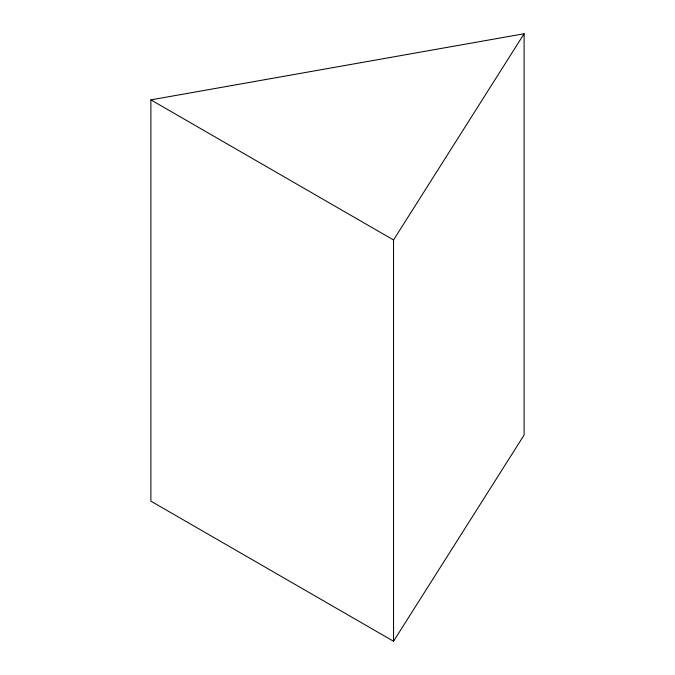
<?xml version="1.0" encoding="UTF-8"?>
<svg xmlns="http://www.w3.org/2000/svg" width="675" height="675" viewBox="0 0 675 675"><rect width="100%" height="100%" fill="white"/><g stroke="black" fill="none" stroke-linecap="round" stroke-linejoin="round"><path stroke-width="1.01" d="M393.542 641.25L393.542 239.971L524.112 33.75L150.888 99.875L150.888 501.154L393.542 641.25L524.112 435.029L524.112 33.75M150.888 99.875L393.542 239.971"/></g></svg>
